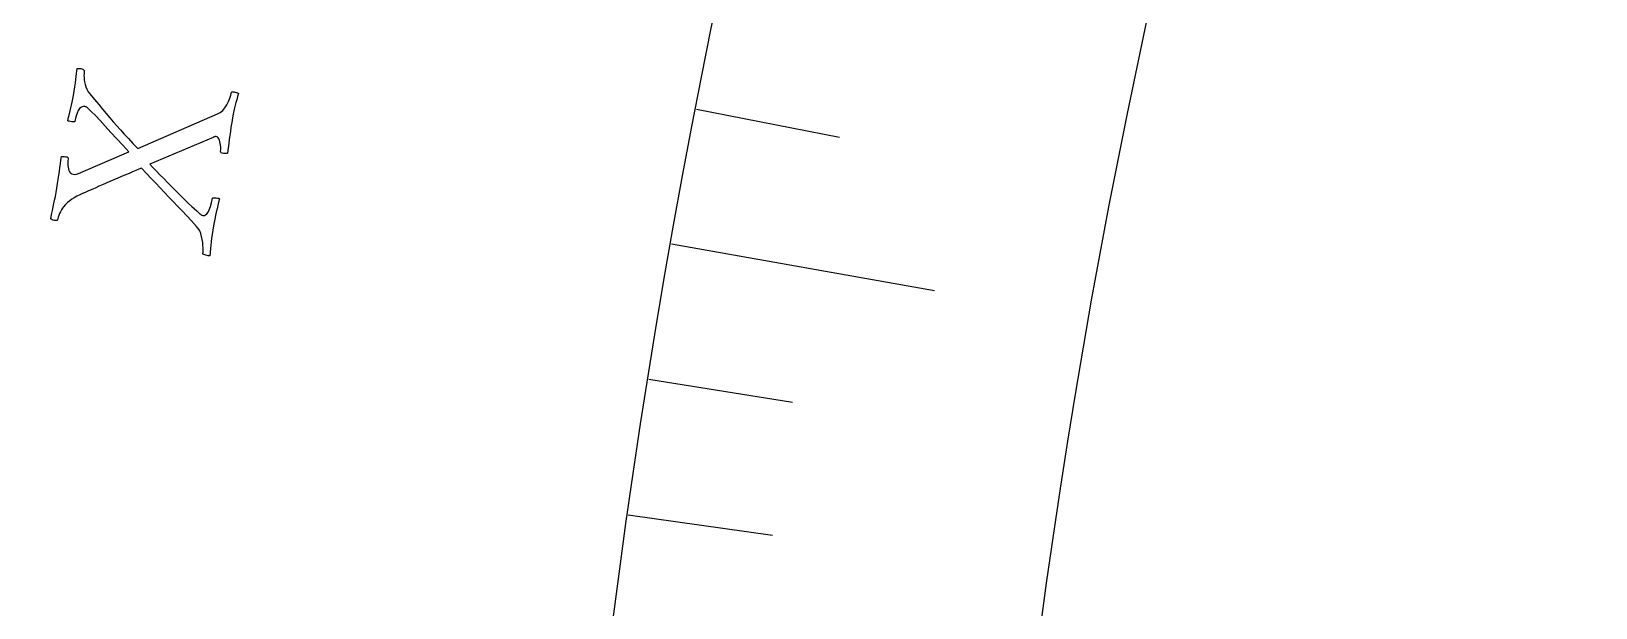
# Model space of a CAD drawing. Header units: millimetres. Extents: x -76 to 76, y -76 to 86.
# Drawn here: x -64.3 to -52.55, y 7.82 to 12.15 of the extents above; entities that cross this region are included whole.
import ezdxf

# ---------------------------------------------------------------- set-up
doc = ezdxf.new("R2010")
doc.units = ezdxf.units.MM
for name, color, linetype in [('ENGRAVE', 7, 'Continuous'), ('ENGRAVE_FINE', 8, 'Continuous'), ('TEXT', 5, 'Continuous')]:
    doc.layers.add(name, color=color, linetype=linetype)

msp = doc.modelspace()

# ---------------------------------------------------------------- linework, layer by layer
at = {"layer": 'ENGRAVE'}
msp.add_lwpolyline([(-59.4912, 10.5535), (-57.5156, 10.203)], dxfattribs=at)
for radius in [74.48, 74.48, 72.485, 68.78, 68.78, 65.854, 60.42, 60.42, 57.228]:
    msp.add_circle((0, 0), radius, dxfattribs=at)
at = {"layer": 'ENGRAVE_FINE'}
for points in [[(-59.3025, 11.5668), (-58.2283, 11.3573)], [(-59.6626, 9.5365), (-58.582, 9.3638)], [(-59.8168, 8.5162), (-58.7333, 8.362)]]:
    msp.add_lwpolyline(points, dxfattribs=at)
at = {"layer": 'TEXT'}
msp.add_lwpolyline([(-64.1103, 10.9741), (-64.1048, 11.0074), (-64.0999, 11.0393), (-64.0955, 11.0699), (-64.0917, 11.0991), (-64.0882, 11.1274), (-64.0845, 11.1556), (-64.0808, 11.1835), (-64.077, 11.2111), (-64.0721, 11.2119), (-64.0653, 11.212), (-64.0569, 11.2112), (-64.0466, 11.2096), (-64.0369, 11.2075), (-64.0302, 11.2048), (-64.0264, 11.2017), (-64.0256, 11.1982), (-64.0266, 11.1907), (-64.0273, 11.1815), (-64.0277, 11.1706), (-64.0278, 11.1578), (-64.0273, 11.1444), (-64.0258, 11.1313), (-64.0232, 11.1185), (-64.0196, 11.106), (-64.0145, 11.0949), (-64.0074, 11.0864), (-63.9984, 11.0805), (-63.9873, 11.0771), (-63.976, 11.0766), (-63.9626, 11.0786), (-63.947, 11.0832), (-63.9294, 11.0903), (-63.5688, 11.2455), (-63.6156, 11.2958), (-63.6609, 11.3449), (-63.7047, 11.3928), (-63.747, 11.4396), (-63.7864, 11.4827), (-63.8213, 11.5197), (-63.8518, 11.5507), (-63.8779, 11.5755), (-63.8821, 11.5789), (-63.8863, 11.5817), (-63.8907, 11.5839), (-63.8953, 11.5855), (-63.8994, 11.5867), (-63.9026, 11.5875), (-63.9048, 11.5881), (-63.9062, 11.5884), (-63.9132, 11.5883), (-63.9212, 11.5853), (-63.9301, 11.5797), (-63.94, 11.5713), (-63.95, 11.5579), (-63.9591, 11.5373), (-63.9674, 11.5096), (-63.9747, 11.4746), (-63.9773, 11.4724), (-63.9823, 11.4713), (-63.9895, 11.4712), (-63.9991, 11.4722), (-64.0091, 11.4738), (-64.0174, 11.4757), (-64.0242, 11.4779), (-64.0293, 11.4805), (-64.0227, 11.5067), (-64.0165, 11.5314), (-64.0107, 11.5546), (-64.0053, 11.5763), (-64.0002, 11.5978), (-63.9952, 11.6204), (-63.9903, 11.6441), (-63.9856, 11.6689), (-63.9796, 11.7033), (-63.9745, 11.735), (-63.9704, 11.7639), (-63.9672, 11.7901), (-63.9647, 11.8138), (-63.9622, 11.8353), (-63.96, 11.8547), (-63.9578, 11.872), (-63.9531, 11.8729), (-63.9471, 11.8731), (-63.9397, 11.8728), (-63.931, 11.8719), (-63.9223, 11.8701), (-63.9151, 11.8672), (-63.9092, 11.8633), (-63.9047, 11.8582), (-63.9054, 11.8531), (-63.906, 11.8451), (-63.9064, 11.8343), (-63.9069, 11.8207), (-63.9066, 11.8052), (-63.9051, 11.7888), (-63.9023, 11.7714), (-63.8982, 11.753), (-63.8925, 11.7344), (-63.8846, 11.7163), (-63.8746, 11.6986), (-63.8624, 11.6814), (-63.8282, 11.6404), (-63.7963, 11.6022), (-63.7668, 11.5667), (-63.7396, 11.534), (-63.7134, 11.5029), (-63.687, 11.472), (-63.6602, 11.4416), (-63.6332, 11.4114), (-63.6046, 11.3801), (-63.5734, 11.3462), (-63.5395, 11.3096), (-63.503, 11.2705), (-62.9036, 11.5309), (-62.8828, 11.5423), (-62.8641, 11.5576), (-62.8476, 11.5769), (-62.8332, 11.6002), (-62.8211, 11.625), (-62.8112, 11.6491), (-62.8036, 11.6724), (-62.7984, 11.695), (-62.7934, 11.6965), (-62.787, 11.6969), (-62.7791, 11.6962), (-62.7697, 11.6944), (-62.7606, 11.6922), (-62.7537, 11.6902), (-62.7488, 11.6886), (-62.7461, 11.6871), (-62.7527, 11.6616), (-62.7588, 11.638), (-62.7645, 11.6161), (-62.7697, 11.5961), (-62.7747, 11.5759), (-62.7797, 11.5535), (-62.7847, 11.529), (-62.7898, 11.5024), (-62.7963, 11.4657), (-62.802, 11.4314), (-62.8069, 11.3994), (-62.8111, 11.3698), (-62.8149, 11.3402), (-62.8191, 11.3081), (-62.8236, 11.2735), (-62.8283, 11.2365), (-62.8335, 11.2341), (-62.8405, 11.233), (-62.8491, 11.2331), (-62.8594, 11.2345), (-62.8691, 11.2367), (-62.8758, 11.2393), (-62.8795, 11.2424), (-62.8804, 11.2458), (-62.8796, 11.2523), (-62.8791, 11.2607), (-62.8791, 11.2709), (-62.8795, 11.2829), (-62.8805, 11.2958), (-62.8823, 11.3085), (-62.885, 11.321), (-62.8886, 11.3333), (-62.8932, 11.3441), (-62.8989, 11.3523), (-62.9056, 11.3578), (-62.9134, 11.3606), (-62.9155, 11.3608), (-62.918, 11.3607), (-62.9209, 11.3604), (-62.9241, 11.3597), (-62.9275, 11.3588), (-62.9305, 11.3578), (-62.9332, 11.3565), (-62.9355, 11.3551), (-63.4123, 11.1544), (-63.3883, 11.1286), (-63.3629, 11.1017), (-63.3361, 11.0738), (-63.3079, 11.0448), (-63.2792, 11.0156), (-63.2507, 10.9867), (-63.2225, 10.9583), (-63.1946, 10.9303), (-63.1676, 10.9035), (-63.1422, 10.8787), (-63.1184, 10.8558), (-63.0961, 10.8349), (-63.0763, 10.8166), (-63.0597, 10.8015), (-63.0464, 10.7895), (-63.0365, 10.7808), (-63.0345, 10.7794), (-63.0322, 10.7777), (-63.0294, 10.7756), (-63.0262, 10.7733), (-63.0227, 10.771), (-63.0188, 10.7692), (-63.0146, 10.7677), (-63.0101, 10.7667), (-63.0016, 10.7673), (-62.9927, 10.7719), (-62.9835, 10.7804), (-62.974, 10.793), (-62.9648, 10.8105), (-62.9563, 10.8338), (-62.9485, 10.863), (-62.9416, 10.898), (-62.9366, 10.8997), (-62.9301, 10.9005), (-62.9221, 10.9005), (-62.9126, 10.8996), (-62.9033, 10.8982), (-62.8963, 10.8966), (-62.8915, 10.8947), (-62.8889, 10.8927), (-62.895, 10.8679), (-62.9011, 10.8429), (-62.907, 10.8176), (-62.9129, 10.792), (-62.9185, 10.7664), (-62.9238, 10.741), (-62.9286, 10.7158), (-62.9331, 10.6907), (-62.9386, 10.6568), (-62.9434, 10.6253), (-62.9474, 10.5964), (-62.9506, 10.5699), (-62.9534, 10.5444), (-62.9561, 10.5185), (-62.9588, 10.4921), (-62.9614, 10.4651), (-62.9669, 10.4646), (-62.9736, 10.465), (-62.9815, 10.4665), (-62.9904, 10.469), (-62.999, 10.4718), (-63.0056, 10.4741), (-63.0102, 10.476), (-63.0129, 10.4775), (-63.0124, 10.4832), (-63.0121, 10.4928), (-63.0119, 10.5064), (-63.0119, 10.524), (-63.0126, 10.544), (-63.0146, 10.5649), (-63.0179, 10.5868), (-63.0224, 10.6096), (-63.0287, 10.6318), (-63.0371, 10.6519), (-63.0476, 10.6698), (-63.0603, 10.6856), (-63.0984, 10.7266), (-63.1348, 10.7656), (-63.1696, 10.8027), (-63.2029, 10.8379), (-63.2354, 10.8722), (-63.268, 10.9063), (-63.3007, 10.9404), (-63.3335, 10.9745), (-63.3671, 11.0093), (-63.4019, 11.0456), (-63.438, 11.0836), (-63.4753, 11.1231), (-63.4949, 11.1152), (-63.5168, 11.1061), (-63.541, 11.0958), (-63.5674, 11.0843), (-63.5952, 11.0722), (-63.6236, 11.0599), (-63.6526, 11.0475), (-63.6823, 11.0349), (-63.7118, 11.0224), (-63.7402, 11.0102), (-63.7676, 10.9983), (-63.7941, 10.9867), (-63.8188, 10.9757), (-63.8412, 10.9658), (-63.8613, 10.9569), (-63.8791, 10.9491), (-63.8936, 10.9427), (-63.9039, 10.9381), (-63.9101, 10.9353), (-63.9122, 10.9344), (-63.9377, 10.9235), (-63.9605, 10.9124), (-63.9807, 10.9013), (-63.9983, 10.8901), (-64.0143, 10.8781), (-64.0299, 10.8647), (-64.045, 10.8499), (-64.0596, 10.8336), (-64.0686, 10.8221), (-64.0768, 10.8096), (-64.084, 10.7961), (-64.0904, 10.7816), (-64.0957, 10.7675), (-64.0999, 10.7549), (-64.103, 10.744), (-64.1049, 10.7347), (-64.1069, 10.7316), (-64.1115, 10.7299), (-64.1187, 10.7297), (-64.1285, 10.7309), (-64.1387, 10.733), (-64.1468, 10.7359), (-64.153, 10.7393), (-64.1571, 10.7434), (-64.1506, 10.7759), (-64.1444, 10.806), (-64.1385, 10.8336), (-64.1329, 10.8586), (-64.1274, 10.8837), (-64.1218, 10.9113), (-64.1161, 10.9415), (-64.1103, 10.9741)], close=True, dxfattribs=at)

doc.saveas('drawing.dxf')
